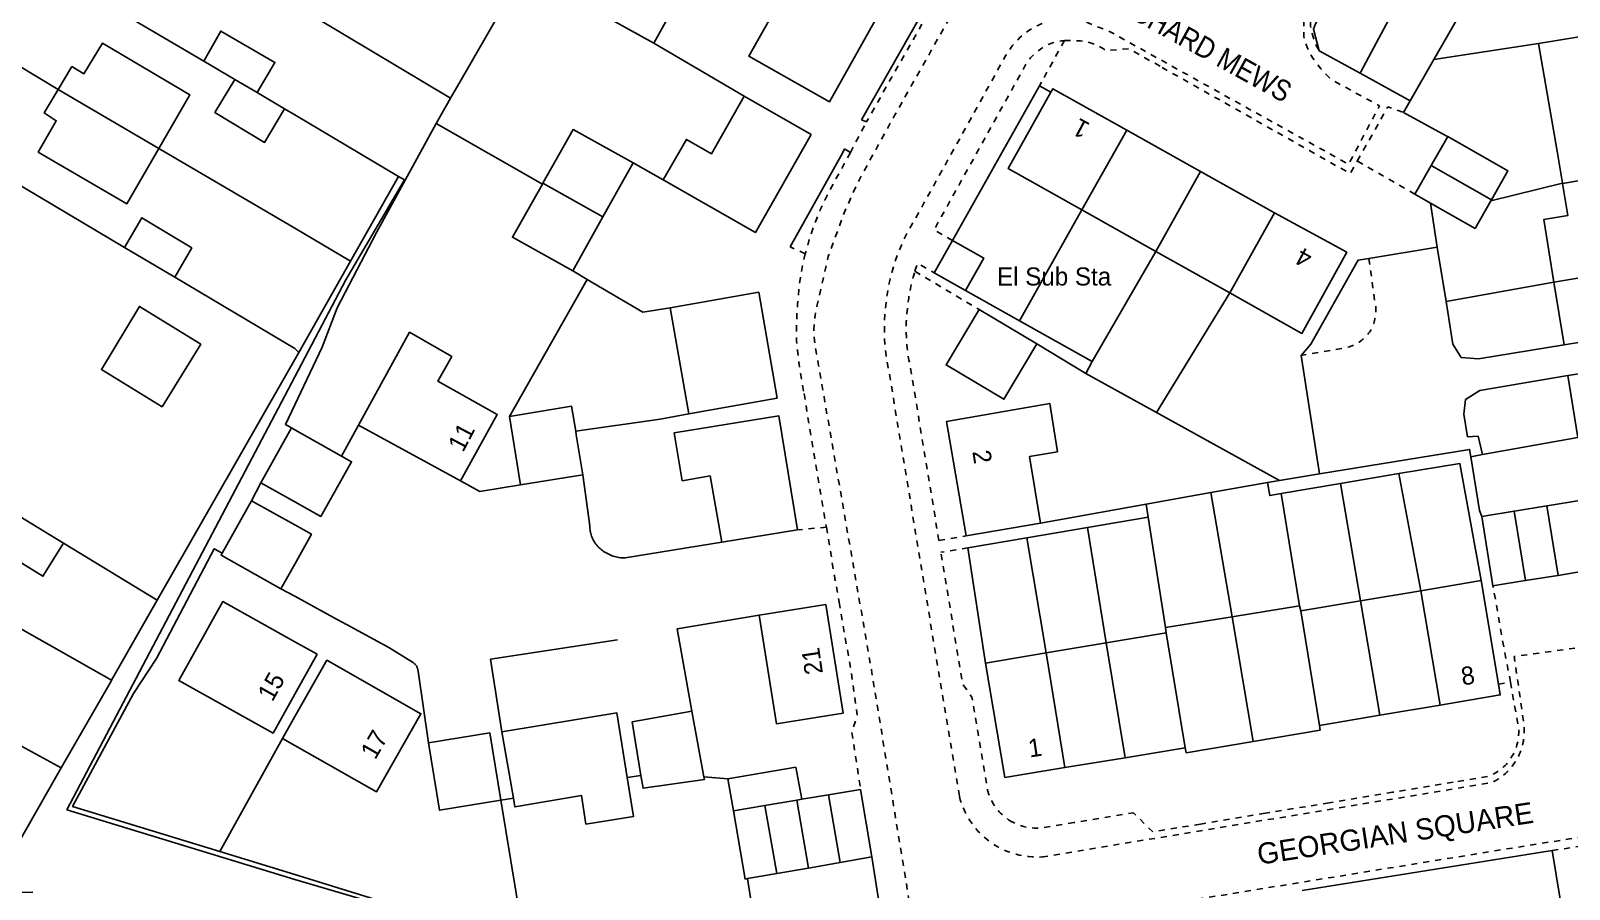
# Model space of a CAD drawing. Extents: x 421500 to 422711, y 436000 to 437000.
# Drawn here: x 421978.1 to 422105.8, y 436229.8 to 436301 of the extents above; entities that cross this region are included whole.
import ezdxf

# ---------------------------------------------------------------- set-up
doc = ezdxf.new("R2010")
doc.units = 0
doc.linetypes.add('716709-ExBase$0$OS-DASHEDLINE', pattern=[1, 0.5, -0.5])
for name, color, linetype in [('716709-ExBase$0$OS-LINE_0001_BLG_OUTLINE', 7, 'Continuous'), ('716709-ExBase$0$OS-LINE_0021_ROAD_OR_TRACK', 8, '716709-ExBase$0$OS-DASHEDLINE'), ('716709-ExBase$0$OS-LINE_0030_BLG_DIVISION', 8, 'Continuous'), ('716709-ExBase$0$OS-LINE_0030_OBSTRUCTING_FEAT', 8, 'Continuous'), ('716709-ExBase$0$OS-LINE_0032_PATH_OR_EDGE', 8, '716709-ExBase$0$OS-DASHEDLINE'), ('716709-ExBase$0$OS-TEXT_BUILDING_OR_STRUCTURE', 4, 'Continuous'), ('716709-ExBase$0$OS-TEXT_ROAD_NAME', 7, 'Continuous'), ('716709-ExBase$0$OS-TEXT_ROADSIDE', 4, 'Continuous')]:
    doc.layers.add(name, color=color, linetype=linetype)
doc.styles.add('716709-ExBase$0$Romans', font='romans.shx', dxfattribs={"width": 0.9})
doc.styles.add('716709-ExBase$0$Standard', font='romans.shx')

msp = doc.modelspace()

# ---------------------------------------------------------------- linework, layer by layer
at = {"layer": '716709-ExBase$0$OS-LINE_0001_BLG_OUTLINE'}
for p, q in [((422108.88, 436300.89), (422103.24, 436299.97)), ((422042.86, 436292.42), (422037.31, 436295.58)), ((422069.06, 436292.77), (422075.19, 436289.34)), ((422075.19, 436289.34), (422081.32, 436285.9)), ((422105.22, 436288.38), (422105.22, 436288.36)), ((422071.47, 436282.71), (422065.34, 436286.15)), ((422054.6, 436283.62), (422053.08, 436280.93)), ((422077.61, 436279.27), (422071.47, 436282.71)), ((422053.08, 436280.93), (422055.67, 436279.47)), ((422104.52, 436280.16), (422105.38, 436274.97)), ((422032.7, 436269.24), (422031.17, 436278.04)), ((422105.38, 436274.97), (422106.73, 436275.19)), ((422107.14, 436272.64), (422105.66, 436272.4)), ((422105.66, 436272.4), (422106.5, 436267.26)), ((422040.05, 436270.52), (422032.7, 436269.24)), ((422005.28, 436268.29), (422013.75, 436263.66)), ((422055.73, 436259.11), (422061.91, 436260.17)), ((422035.45, 436258.58), (422041.72, 436259.61)), ((422098.49, 436255.39), (422093.47, 436254.55)), ((422099.92, 436246.79), (422098.49, 436255.39)), ((422038.54, 436252.52), (422044.07, 436253.41)), ((422088.47, 436253.72), (422083.5, 436252.89)), ((422093.47, 436254.55), (422088.47, 436253.72)), ((422077.81, 436252.39), (422072.28, 436251.49)), ((422083.41, 436253.31), (422077.81, 436252.39)), ((422083.5, 436252.89), (422083.41, 436253.31)), ((422072.34, 436251.05), (422067.36, 436250.22)), ((422072.28, 436251.49), (422072.34, 436251.05)), ((422067.36, 436250.22), (422062.36, 436249.39)), ((422000, 436245.97), (422001.85, 436249.29)), ((422002.67, 436248.79), (422000, 436244.11)), ((422062.36, 436249.39), (422057.33, 436248.55)), ((422057.33, 436248.55), (422058.93, 436239.05)), ((422090.06, 436244.22), (422095.07, 436245.06)), ((422000, 436244.11), (421998.97, 436242.3)), ((422085.06, 436243.38), (422090.06, 436244.22)), ((422085.11, 436242.98), (422085.06, 436243.38)), ((421998.97, 436242.3), (422000, 436241.71)), ((422017.19, 436242.85), (422018.15, 436237.33)), ((422074, 436241.11), (422079.55, 436242.04)), ((422079.55, 436242.04), (422085.11, 436242.98)), ((422063.93, 436239.87), (422068.92, 436240.69)), ((422068.92, 436240.69), (422073.92, 436241.51)), ((422073.92, 436241.51), (422074, 436241.11)), ((422058.93, 436239.05), (422063.93, 436239.87))]:
    msp.add_line(p, q, dxfattribs=at)
at = {"layer": '716709-ExBase$0$OS-LINE_0001_BLG_OUTLINE', "flags": 128}
for points in [[(422044.8, 436305.08), (422042.03, 436306.64), (422037.68, 436298.9), (422044.38, 436295.13), (422048.74, 436302.87), (422044.8, 436305.08)], [(421980.37, 436296.15), (421981.5, 436298.05), (421982.5, 436297.45), (421984.05, 436300), (421991.3, 436295.7), (421988.72, 436291.26)], [(422103.24, 436299.97), (422104.78, 436291.04), (422105.22, 436288.38)], [(421988.72, 436291.26), (421986.05, 436286.65), (421978.7, 436290.95), (421980.2, 436293.55), (421979.2, 436294.2), (421980.37, 436296.15)], [(422037.31, 436295.58), (422034.6, 436290.82), (422032.51, 436292.01), (422030.59, 436288.64)], [(422065.34, 436286.15), (422059.22, 436289.58), (422062.77, 436295.92)], [(422062.77, 436295.92), (422062.93, 436296.21), (422069.06, 436292.77)], [(422030.59, 436288.64), (422038.23, 436284.28), (422042.86, 436292.42)], [(422105.22, 436288.36), (422105.66, 436285.68), (422103.67, 436285.35), (422104.52, 436280.16)], [(422081.32, 436285.9), (422087.33, 436282.64), (422083.6, 436275.9), (422077.61, 436279.27)], [(422055.67, 436279.47), (422057.19, 436282.16), (422054.6, 436283.62)], [(422031.17, 436278.04), (422038.52, 436279.32), (422040.05, 436270.52)], [(422013.75, 436263.66), (422016.81, 436269.19), (422011.88, 436271.94), (422013.03, 436273.99), (422009.53, 436276), (422005.28, 436268.29)], [(422061.91, 436260.17), (422060.98, 436265.68), (422063.31, 436266.08), (422062.67, 436270.09), (422054.11, 436268.6), (422055.73, 436259.11)], [(422041.72, 436259.61), (422040.18, 436269.08), (422031.5, 436267.66), (422032.17, 436263.68), (422034.47, 436264.08), (422035.45, 436258.58)], [(422000, 436250.32), (421994.02, 436253.65), (421990.37, 436247.1), (421998.2, 436242.74), (422000, 436245.97)], [(422044.07, 436253.41), (422045.52, 436244.39), (422039.99, 436243.5), (422038.54, 436252.52)], [(422000, 436241.71), (422006.77, 436237.86), (422010.47, 436244.35), (422002.67, 436248.79)], [(422095.07, 436245.06), (422100.07, 436245.9), (422099.92, 436246.79)], [(422017.19, 436242.85), (422026.73, 436244.42), (422027.6, 436239.05)], [(422027.6, 436239.05), (422028.12, 436235.83), (422024.16, 436235.19), (422023.79, 436237.56), (422018.28, 436236.61), (422018.15, 436237.33)]]:
    msp.add_lwpolyline(points, dxfattribs=at)
at = {"layer": '716709-ExBase$0$OS-LINE_0021_ROAD_OR_TRACK', "flags": 128}
for points in [[(422063.75, 436302.01), (422063.84, 436302.01), (422064.07, 436302.02), (422064.31, 436302.02), (422064.55, 436302.01), (422064.78, 436301.99), (422065.18, 436301.93), (422067.56, 436301), (422087.48, 436289.94), (422090.05, 436294.8), (422086.11, 436296.92), (422085.66, 436297.34), (422085.42, 436297.6), (422085.18, 436297.87), (422084.94, 436298.16), (422084.73, 436298.44), (422084.52, 436298.74), (422084.33, 436299.04), (422084.17, 436299.36), (422084.03, 436299.67), (422083.95, 436299.88), (422083.87, 436300.09), (422083.81, 436300.3), (422083.77, 436300.52), (422083.75, 436300.74), (422083.75, 436300.92), (422083.76, 436301.04), (422083.77, 436301.15), (422083.76, 436301.4), (422083.75, 436301.64), (422083.76, 436301.87), (422083.77, 436302.11), (422083.8, 436302.35), (422083.84, 436302.64), (422083.89, 436302.87), (422083.95, 436303.1), (422084.01, 436303.33), (422084.09, 436303.56), (422084.18, 436303.78), (422084.27, 436304), (422085.05, 436305.53), (422080.2, 436308.21), (422079.63, 436307.16), (422079.48, 436306.94), (422079.33, 436306.74), (422079.16, 436306.53), (422078.99, 436306.34), (422078.81, 436306.15), (422078.53, 436305.89), (422078.35, 436305.74), (422078.17, 436305.59), (422077.98, 436305.45), (422077.79, 436305.32), (422077.59, 436305.19), (422077.39, 436305.08), (422077.18, 436304.97), (422076.97, 436304.86), (422076.76, 436304.77), (422076.54, 436304.68), (422076.32, 436304.61), (422076.1, 436304.54), (422075.75, 436304.46), (422075.45, 436304.41), (422075.14, 436304.38), (422074.83, 436304.37), (422074.52, 436304.37), (422074.21, 436304.39), (422073.9, 436304.42), (422073.6, 436304.47), (422073.17, 436304.55), (422072.87, 436304.62), (422072.57, 436304.7), (422072.28, 436304.8), (422071.99, 436304.9), (422071.42, 436305.15), (422070.99, 436305.35), (422070.31, 436305.72), (422069.91, 436305.96), (422069.44, 436306.28), (422069.24, 436306.42), (422069.04, 436306.57), (422068.85, 436306.72), (422068.67, 436306.89), (422068.49, 436307.06), (422068.32, 436307.23), (422068.16, 436307.42), (422068.01, 436307.61), (422067.86, 436307.8), (422067.72, 436308.01), (422067.59, 436308.22), (422067.47, 436308.43), (422067.35, 436308.67), (422067.25, 436308.9), (422067.24, 436308.92)], [(422049.71, 436236.69), (422047.87, 436247.98), (422043.93, 436270.64), (422043.45, 436273.39), (422043.39, 436273.78), (422043.32, 436274.17), (422043.25, 436274.55), (422043.19, 436274.94), (422043.14, 436275.33), (422043.1, 436275.72), (422043.09, 436276.23), (422043.11, 436276.62), (422043.14, 436277.01), (422043.19, 436277.4), (422043.26, 436277.79), (422043.34, 436278.17), (422044.28, 436282.28), (422045.53, 436285.73), (422046.33, 436287.55), (422047.09, 436289.09), (422049.78, 436293.98), (422055.93, 436304.87)], [(422062.05, 436301.62), (422061.9, 436301.56), (422061.68, 436301.46), (422061.47, 436301.36), (422061.26, 436301.24), (422061.06, 436301.12), (422060.86, 436300.99), (422060.67, 436300.85), (422060.41, 436300.64), (422060.22, 436300.48), (422060.04, 436300.31), (422059.87, 436300.13), (422059.71, 436299.95), (422059.55, 436299.76), (422059.4, 436299.56), (422059.26, 436299.35), (422059.12, 436299.14), (422059, 436298.93), (422051.34, 436285.12), (422050.83, 436284.22), (422050.54, 436283.64), (422050.27, 436283.04), (422050.03, 436282.43), (422049.81, 436281.81), (422049.58, 436281.04), (422049.42, 436280.41), (422049.28, 436279.77), (422049.17, 436279.12), (422049, 436277.69), (422048.95, 436276.95), (422048.94, 436276.2), (422048.96, 436275.46), (422049.01, 436274.75), (422049.09, 436274.06), (422049.2, 436273.38), (422049.33, 436272.7), (422053.65, 436246.56), (422053.85, 436245.34), (422055.17, 436237.47)], [(422064.06, 436227.19), (422102.12, 436233.37), (422104.25, 436233.71), (422106.28, 436234.04), (422106.48, 436234.07), (422123.72, 436236.84), (422126.65, 436237.3), (422125.8, 436242.86), (422123.1, 436242.42), (422111.58, 436240.56), (422111.46, 436240.58), (422111.34, 436240.6), (422111.22, 436240.63), (422111.1, 436240.67), (422110.99, 436240.71), (422110.87, 436240.75), (422110.76, 436240.8), (422110.65, 436240.85), (422110.54, 436240.91), (422110.44, 436240.97), (422110.33, 436241.04), (422110.23, 436241.11), (422110.14, 436241.19), (422110.04, 436241.26), (422109.95, 436241.35), (422109.85, 436241.45), (422109.77, 436241.54), (422109.69, 436241.63), (422109.62, 436241.73), (422109.55, 436241.83), (422109.48, 436241.94), (422109.42, 436242.04), (422109.36, 436242.15), (422109.31, 436242.26), (422109.26, 436242.37), (422109.22, 436242.49), (422109.18, 436242.6), (422109.14, 436242.72), (422109.12, 436242.84), (422109.09, 436242.96), (422109.07, 436243.08), (422109.06, 436243.2), (422109.05, 436243.33), (422107.96, 436250.03), (422101.23, 436249.09), (422102.02, 436243.45), (422102.04, 436243.23), (422102.05, 436243.04), (422102.05, 436242.84), (422102.05, 436242.65), (422102.03, 436242.46), (422102.01, 436242.26), (422101.98, 436242.07), (422101.95, 436241.88), (422101.9, 436241.69), (422101.85, 436241.5), (422101.79, 436241.32), (422101.72, 436241.14), (422101.64, 436240.96), (422101.56, 436240.78), (422101.47, 436240.61), (422101.36, 436240.42), (422101.25, 436240.26), (422101.14, 436240.1), (422101.02, 436239.94), (422100.9, 436239.8), (422100.77, 436239.65), (422100.63, 436239.51), (422100.49, 436239.38), (422100.34, 436239.25), (422100.19, 436239.13), (422100.03, 436239.02), (422099.87, 436238.91), (422099.7, 436238.81), (422099.53, 436238.72), (422099.36, 436238.63), (422062.13, 436232.47), (422062.07, 436232.47)], [(422055.17, 436237.47), (422055.24, 436237.21), (422055.33, 436236.95), (422055.42, 436236.69), (422055.53, 436236.44), (422055.64, 436236.19), (422055.77, 436235.95), (422055.9, 436235.71), (422056.04, 436235.48), (422056.2, 436235.25), (422056.36, 436235.03), (422056.53, 436234.82), (422056.71, 436234.61), (422056.9, 436234.41), (422057.1, 436234.22), (422057.3, 436234.04), (422057.51, 436233.87), (422057.89, 436233.59), (422058.12, 436233.44), (422058.36, 436233.3), (422058.6, 436233.17), (422058.84, 436233.06), (422059.09, 436232.95), (422059.35, 436232.85), (422059.61, 436232.76), (422059.87, 436232.69), (422060.14, 436232.62), (422060.4, 436232.56), (422060.67, 436232.52), (422060.94, 436232.49), (422061.22, 436232.46), (422061.49, 436232.45), (422061.76, 436232.45), (422062.07, 436232.47)], [(422052.64, 436218.9), (422050.98, 436228.93), (422049.71, 436236.69)]]:
    msp.add_lwpolyline(points, dxfattribs=at)
at = {"layer": '716709-ExBase$0$OS-LINE_0030_BLG_DIVISION'}
for p, q in [((421980.37, 436296.15), (421988.72, 436291.26)), ((422069.06, 436292.77), (422065.34, 436286.15)), ((422075.19, 436289.34), (422071.47, 436282.71)), ((422110.89, 436289.3), (422105.22, 436288.36)), ((422081.32, 436285.9), (422077.61, 436279.27)), ((422112.81, 436281.53), (422104.52, 436280.16)), ((422090.06, 436244.22), (422088.47, 436253.72)), ((422095.07, 436245.06), (422093.47, 436254.55)), ((422079.55, 436242.04), (422077.81, 436252.39)), ((422083.5, 436252.89), (422085.06, 436243.38)), ((422072.34, 436251.05), (422073.92, 436241.51)), ((422068.92, 436240.69), (422067.36, 436250.22)), ((422063.93, 436239.87), (422062.36, 436249.39))]:
    msp.add_line(p, q, dxfattribs=at)
at = {"layer": '716709-ExBase$0$OS-LINE_0030_OBSTRUCTING_FEAT'}
for p, q in [((421970.29, 436311.54), (421992.44, 436298.5)), ((421966.21, 436304.65), (421980.37, 436296.15)), ((422000, 436303.15), (422012.93, 436295.42)), ((422024.8, 436302.76), (422029.8, 436299.98)), ((422051.87, 436302.1), (422047.04, 436293.62)), ((422096.92, 436302.75), (422094.55, 436298.64)), ((422037.31, 436295.58), (422029.8, 436299.98)), ((422085.04, 436299.35), (422088.43, 436297.49)), ((422103.24, 436299.97), (422094.55, 436298.64)), ((421992.44, 436298.5), (421995.02, 436296.98)), ((422094.55, 436298.64), (422092.58, 436295.22)), ((421985.87, 436283.04), (421961.89, 436297.28)), ((421995.02, 436296.98), (421996.87, 436295.89)), ((422088.43, 436297.49), (422092.58, 436295.22)), ((421996.87, 436295.89), (421999.15, 436294.55)), ((422061.82, 436296.46), (422054.6, 436283.62)), ((422061.98, 436296.75), (422061.82, 436296.46)), ((422062.77, 436295.92), (422061.82, 436296.46)), ((421999.15, 436294.55), (422000, 436294.05)), ((422011.75, 436293.33), (422012.93, 436295.42)), ((422092.58, 436295.22), (422092.02, 436294.25)), ((422000, 436294.05), (422008.6, 436288.94)), ((422011.75, 436293.33), (422009.16, 436288.61)), ((422020.55, 436288.3), (422011.75, 436293.33)), ((422095.7, 436292.24), (422094.34, 436289.85)), ((421988.72, 436291.26), (422000, 436284.65)), ((422045.48, 436290.93), (422041.11, 436283.08)), ((422045.64, 436291.22), (422045.48, 436290.93)), ((422025.58, 436285.57), (422028.09, 436290.05)), ((422030.59, 436288.64), (422028.09, 436290.05)), ((422094.34, 436289.85), (422092.98, 436287.46)), ((422094.34, 436289.85), (422099.34, 436287)), ((422008.6, 436288.94), (422004.62, 436281.91)), ((422008.6, 436288.94), (422009.1, 436288.64)), ((422009.1, 436288.64), (422009.16, 436288.61)), ((422020.59, 436288.37), (422020.55, 436288.3)), ((422025.58, 436285.57), (422020.59, 436288.37)), ((422105.22, 436288.38), (422099.29, 436286.92)), ((422092.98, 436287.46), (422094.28, 436286.72)), ((422094.28, 436286.72), (422094.84, 436283.05)), ((422099.29, 436286.92), (422099.34, 436287)), ((422023.07, 436281.09), (422025.58, 436285.57)), ((422060.17, 436276.95), (422065.34, 436286.15)), ((422000, 436284.65), (422004.62, 436281.91)), ((421990.04, 436280.56), (421985.87, 436283.04)), ((422094.84, 436283.05), (422089.16, 436282.13)), ((422095.58, 436278.55), (422094.84, 436283.05)), ((422004.62, 436281.91), (422000.33, 436274.32)), ((422066.2, 436273.57), (422071.47, 436282.71)), ((422000, 436274.65), (421990.04, 436280.56)), ((422017.81, 436269.01), (422024.26, 436280.39)), ((422023.07, 436281.09), (422024.26, 436280.39)), ((422060.17, 436276.95), (422055.67, 436279.47)), ((422071.54, 436269.35), (422077.61, 436279.27)), ((422104.52, 436280.16), (422095.58, 436278.55)), ((422061.6, 436275.04), (422056.8, 436277.89)), ((422066.2, 436273.57), (422060.17, 436276.95)), ((422000.33, 436274.32), (422000, 436274.65)), ((422000.33, 436274.32), (422000, 436273.75)), ((422065.66, 436272.57), (422061.6, 436275.04)), ((422083.55, 436274.07), (422085.07, 436264.24)), ((422000, 436273.75), (421988.59, 436253.78)), ((422065.66, 436272.57), (422066.2, 436273.57)), ((422071.54, 436269.35), (422065.66, 436272.57)), ((422018.74, 436263.33), (422017.81, 436269.01)), ((422081.74, 436263.71), (422071.54, 436269.35)), ((421999.74, 436268.06), (421997.18, 436263.52)), ((422000, 436267.91), (421999.74, 436268.06)), ((422003.87, 436265.73), (422000, 436267.91)), ((422005.28, 436268.29), (422003.87, 436265.73)), ((422106.5, 436267.26), (422098.6, 436265.85)), ((422098.6, 436265.85), (422097.62, 436265.67)), ((422023.91, 436264.18), (422018.74, 436263.33)), ((422081.74, 436263.71), (422080.73, 436263.53)), ((422085.07, 436264.24), (422081.74, 436263.71)), ((422091.64, 436264.27), (422086.8, 436263.45)), ((422093.47, 436254.55), (422091.64, 436264.27)), ((421997.18, 436263.52), (421996.41, 436262.02)), ((421997.18, 436263.52), (422000, 436261.93)), ((422076.04, 436262.7), (422070.68, 436261.74)), ((422080.73, 436263.53), (422076.04, 436262.7)), ((422076.04, 436262.7), (422077.81, 436252.39)), ((422086.8, 436263.45), (422081.89, 436262.62)), ((422083.41, 436253.31), (422081.89, 436262.62)), ((422088.47, 436253.72), (422086.8, 436263.45)), ((421976.05, 436261.4), (421980.8, 436258.51)), ((421996.41, 436262.02), (421993.98, 436257.67)), ((422000, 436260.01), (421996.41, 436262.02)), ((422070.68, 436261.74), (422061.91, 436260.17)), ((422070.68, 436261.74), (422070.85, 436260.67)), ((422101.23, 436261.16), (422098.53, 436260.72)), ((422102.17, 436255.4), (422101.23, 436261.16)), ((422104.87, 436255.83), (422103.93, 436261.6)), ((422065.79, 436259.81), (422060.78, 436258.95)), ((422070.85, 436260.67), (422065.79, 436259.81)), ((422067.36, 436250.22), (422065.79, 436259.81)), ((422072.28, 436251.49), (422070.85, 436260.67)), ((422098.53, 436260.72), (422099.46, 436254.96)), ((421980.8, 436258.51), (421988.59, 436253.78)), ((422060.78, 436258.95), (422055.88, 436258.12)), ((422060.78, 436258.95), (422062.36, 436249.39)), ((422055.88, 436258.12), (422057.33, 436248.55)), ((421984.8, 436247.14), (421967.91, 436256.67)), ((421998.85, 436254.72), (422000, 436256.77)), ((422104.87, 436255.83), (422107.58, 436256.28)), ((421998.85, 436254.72), (422000, 436254.09)), ((421988.59, 436253.78), (421984.8, 436247.14)), ((422000, 436250.32), (422001.85, 436249.29)), ((422033.96, 436239.1), (422032.97, 436244.57)), ((421998.97, 436242.3), (421993.79, 436232.92)), ((422028.73, 436239.23), (422027.6, 436239.05)), ((422033.96, 436239.1), (422035.96, 436238.95)), ((422036.41, 436236.29), (422035.96, 436238.95)), ((422044.3, 436237.62), (422046.97, 436238.07)), ((422046.97, 436238.07), (422047.91, 436232.46)), ((422017.1, 436237.16), (422018.15, 436237.33)), ((422019.03, 436225.42), (422017.1, 436237.16)), ((422041.67, 436237.18), (422039.03, 436236.73)), ((422042.1, 436237.25), (422041.67, 436237.18)), ((422042.65, 436231.54), (422041.67, 436237.18)), ((422042.1, 436237.25), (422044.3, 436237.62)), ((422045.28, 436232), (422044.3, 436237.62)), ((422039.03, 436236.73), (422036.41, 436236.29)), ((422040.01, 436231.08), (422039.03, 436236.73)), ((421993.79, 436232.92), (422000, 436231.01)), ((422083.61, 436229.68), (422104.37, 436232.99)), ((422104.37, 436232.99), (422105.43, 436226.62)), ((422045.28, 436232), (422042.65, 436231.54)), ((422047.91, 436232.46), (422045.28, 436232)), ((422047.91, 436232.46), (422048.57, 436228.23)), ((422040.01, 436231.08), (422037.58, 436230.66)), ((422038.27, 436226.15), (422037.58, 436230.66)), ((422042.65, 436231.54), (422040.01, 436231.08))]:
    msp.add_line(p, q, dxfattribs=at)
at = {"layer": '716709-ExBase$0$OS-LINE_0030_OBSTRUCTING_FEAT', "flags": 128}
for points in [[(422029.8, 436299.98), (422031.05, 436302.23), (422032.3, 436304.47), (422027.3, 436307.25), (422026.05, 436305.01), (422024.8, 436302.76)], [(422088.12, 436307.66), (422084.73, 436301.6), (422084.55, 436301.14), (422085.04, 436299.35)], [(422092.52, 436305.2), (422088.49, 436297.61), (422088.43, 436297.49)], [(422017.17, 436302.76), (422013.8, 436296.95), (422012.93, 436295.42)], [(421996.87, 436295.89), (421998.35, 436298.4), (421993.85, 436301), (421992.44, 436298.5)], [(421995.02, 436296.98), (421993.35, 436294.25), (421997.5, 436291.75), (421999.15, 436294.55)], [(422092.02, 436294.25), (422095.57, 436292.31), (422095.7, 436292.24)], [(422028.09, 436290.05), (422023.1, 436292.82), (422020.59, 436288.37)], [(422099.34, 436287), (422100.7, 436289.39), (422095.7, 436292.24)], [(422000, 436272.29), (422004.25, 436280.35), (422009.1, 436288.64)], [(422000, 436269.99), (422002.26, 436274.76), (422003.53, 436278.03), (422006.78, 436284.29), (422009.16, 436288.61)], [(422020.55, 436288.3), (422018.07, 436283.89), (422023.07, 436281.09)], [(422094.28, 436286.72), (422097.98, 436284.62), (422099.29, 436286.92)], [(421985.87, 436283.04), (421987.3, 436285.5), (421991.45, 436283), (421990.04, 436280.56)], [(422089.16, 436282.13), (422088.28, 436281.99), (422088.08, 436281.64), (422084.34, 436275.02), (422083.55, 436274.07)], [(422024.26, 436280.39), (422028.9, 436277.68), (422031.17, 436278.04)], [(421989, 436269.8), (421992.2, 436275), (421987.1, 436278.15), (421983.95, 436272.9), (421989, 436269.8)], [(422056.8, 436277.89), (422054.07, 436273.29), (422058.87, 436270.44), (422061.6, 436275.04)], [(422105.38, 436274.97), (422098.26, 436273.79), (422096.83, 436273.92), (422096.13, 436275.02), (422095.58, 436278.55)], [(422000, 436230.58), (421981.08, 436236.38), (422000, 436272.29)], [(422105.66, 436272.4), (422098.37, 436271.17), (422097.18, 436270.41), (422097.05, 436269.2), (422097.35, 436267.31), (422098.23, 436267.39), (422098.6, 436265.85)], [(421999.74, 436268.06), (421999.22, 436268.35), (422000, 436269.99)], [(422017.81, 436269.01), (422022.98, 436269.86), (422023.32, 436267.8)], [(422032.7, 436269.24), (422030.34, 436268.8), (422023.32, 436267.8)], [(422023.32, 436267.8), (422023.37, 436267.5), (422023.91, 436264.18)], [(422085.07, 436264.24), (422097.52, 436266.28), (422097.62, 436265.67)], [(422000, 436261.93), (422002.15, 436260.72), (422004.71, 436265.26), (422003.87, 436265.73)], [(422098.49, 436255.39), (422096.71, 436265.1), (422091.64, 436264.27)], [(422097.62, 436265.67), (422098.33, 436261.21), (422098.53, 436260.72)], [(422018.74, 436263.33), (422015.37, 436262.78), (422013.75, 436263.66)], [(422023.91, 436264.18), (422024.48, 436259.94), (422024.48, 436259.83), (422024.49, 436259.72), (422024.51, 436259.61), (422024.52, 436259.5), (422024.55, 436259.4), (422024.57, 436259.29), (422024.6, 436259.19), (422024.64, 436259.08), (422024.68, 436258.98), (422024.72, 436258.88), (422024.77, 436258.78), (422024.85, 436258.64), (422024.92, 436258.53), (422024.99, 436258.43), (422025.07, 436258.33), (422025.16, 436258.23), (422025.25, 436258.14), (422025.34, 436258.06), (422025.44, 436257.97), (422025.54, 436257.9), (422025.64, 436257.82), (422025.75, 436257.75), (422025.86, 436257.69), (422026.06, 436257.58), (422026.18, 436257.53), (422026.29, 436257.48), (422026.41, 436257.43), (422026.54, 436257.4), (422026.66, 436257.36), (422026.78, 436257.33), (422026.91, 436257.31), (422027.04, 436257.29), (422027.16, 436257.28), (422027.29, 436257.27), (422027.42, 436257.27), (422035.45, 436258.58)], [(422081.89, 436262.62), (422080.93, 436262.45), (422080.73, 436263.53)], [(421980.8, 436258.51), (421979.1, 436255.75), (421974.4, 436258.65), (421976.05, 436261.4)], [(422103.93, 436261.6), (422101.25, 436261.16), (422101.23, 436261.16)], [(422106.64, 436262.04), (422103.96, 436261.6), (422103.93, 436261.6)], [(422000, 436256.77), (422001.38, 436259.24), (422000, 436260.01)], [(421993.79, 436232.92), (421981.56, 436236.66), (421986.61, 436246.02), (421988.53, 436248.93), (421993.32, 436258.04), (421993.98, 436257.67)], [(421993.98, 436257.67), (421993.88, 436257.5), (421998.85, 436254.72)], [(422099.46, 436254.96), (422102.14, 436255.39), (422102.17, 436255.4)], [(422102.17, 436255.4), (422104.85, 436255.83), (422104.87, 436255.83)], [(422000, 436254.09), (422003.47, 436252.2), (422004.34, 436251.72)], [(422032.97, 436244.57), (422031.73, 436251.39), (422038.54, 436252.52)], [(422004.34, 436251.72), (422007.8, 436249.84), (422009.77, 436248.62), (422009.82, 436248.59), (422009.85, 436248.57), (422009.88, 436248.55), (422009.91, 436248.52), (422009.94, 436248.5), (422009.97, 436248.47), (422010, 436248.44), (422010.02, 436248.41), (422010.05, 436248.38), (422010.07, 436248.35), (422010.09, 436248.32), (422010.13, 436248.26), (422010.14, 436248.22), (422010.16, 436248.19), (422010.17, 436248.15), (422010.19, 436248.12), (422010.2, 436248.08), (422010.21, 436248.04), (422010.22, 436248), (422010.22, 436247.97), (422010.23, 436247.93), (422010.23, 436247.89), (422011.1, 436241.94)], [(422026.78, 436250.49), (422016.26, 436248.88), (422017.19, 436242.85)], [(421984.8, 436247.14), (421984.75, 436247.05), (421980.62, 436239.86)], [(422028.73, 436239.23), (422028, 436243.67), (422032.97, 436244.57)], [(421975.1, 436242.85), (421980.62, 436239.86)], [(422011.1, 436241.94), (422016.19, 436242.77), (422017.1, 436237.16)], [(422017.1, 436237.16), (422012.01, 436236.33), (422011.1, 436241.94)], [(421980.62, 436239.86), (421974.65, 436229.45), (421978.25, 436229.55)], [(422035.96, 436238.95), (422041.59, 436239.9), (422042.1, 436237.25)], [(422028.73, 436239.23), (422028.91, 436238.16), (422034, 436238.9), (422033.96, 436239.1)], [(422037.58, 436230.66), (422037.38, 436230.63), (422036.41, 436236.29)], [(422000, 436231.01), (422008.58, 436228.36), (422019.03, 436225.42)], [(422022.64, 436223.76), (422018.91, 436225.03), (422000, 436230.58)]]:
    msp.add_lwpolyline(points, dxfattribs=at)
at = {"layer": '716709-ExBase$0$OS-LINE_0032_PATH_OR_EDGE'}
for p, q in [((422054.53, 436305.93), (422047.46, 436293.47)), ((422063.88, 436300.2), (422061.98, 436296.75)), ((422071.99, 436297.98), (422078.1, 436294.53)), ((422078.1, 436294.53), (422084.22, 436291.08)), ((422046.12, 436290.92), (422047.46, 436293.47)), ((422047.46, 436293.47), (422047.04, 436293.62)), ((422045.64, 436291.22), (422046.12, 436290.92)), ((422042.38, 436282.52), (422041.11, 436283.08)), ((422051.47, 436281.06), (422056.8, 436277.89)), ((422042.27, 436270.91), (422044.13, 436259.82)), ((422044.13, 436259.82), (422041.72, 436259.61)), ((422053.47, 436258.72), (422055.73, 436259.11)), ((422055.88, 436258.12), (422053.63, 436257.74)), ((422099.92, 436246.79), (422100.92, 436246.96)), ((422096.15, 436238.67), (422091.13, 436237.83)), ((422085.86, 436236.96), (422080.55, 436236.08)), ((422091.13, 436237.83), (422085.86, 436236.96)), ((422080.55, 436236.08), (422075.18, 436235.19))]:
    msp.add_line(p, q, dxfattribs=at)
at = {"layer": '716709-ExBase$0$OS-LINE_0032_PATH_OR_EDGE', "flags": 128}
for points in [[(422075.67, 436305.13), (422075.82, 436305.04), (422075.96, 436305.07), (422076.15, 436305.13), (422076.35, 436305.2), (422076.55, 436305.28), (422076.73, 436305.36), (422076.92, 436305.46), (422077.13, 436305.56), (422077.31, 436305.66), (422077.48, 436305.78), (422077.66, 436305.9), (422077.83, 436306.02), (422078, 436306.16), (422078.17, 436306.3), (422078.42, 436306.54), (422078.59, 436306.71), (422078.74, 436306.89), (422078.9, 436307.08), (422079.03, 436307.26), (422079.16, 436307.45), (422079.98, 436308.96), (422085.78, 436305.75), (422084.77, 436303.77), (422084.69, 436303.57), (422084.6, 436303.37), (422084.54, 436303.17), (422084.48, 436302.96), (422084.43, 436302.74), (422084.38, 436302.54), (422084.35, 436302.28), (422084.32, 436302.06), (422084.31, 436301.85), (422084.3, 436301.64), (422084.31, 436301.42), (422084.31, 436301.39), (422084.37, 436301.09), (422084.45, 436300.8), (422084.6, 436300.32), (422084.7, 436300.03), (422084.82, 436299.75), (422085.04, 436299.35)], [(422054.6, 436283.62), (422053.06, 436284.49), (422060.58, 436298.04), (422060.66, 436298.19), (422060.77, 436298.35), (422060.88, 436298.51), (422060.97, 436298.63), (422061.08, 436298.77), (422061.2, 436298.91), (422061.32, 436299.03), (422061.43, 436299.13), (422061.56, 436299.24), (422061.78, 436299.42), (422061.89, 436299.5), (422062.02, 436299.58), (422062.17, 436299.68), (422062.31, 436299.75), (422062.44, 436299.82), (422062.62, 436299.9), (422062.77, 436299.96), (422062.91, 436300.01), (422063.16, 436300.09), (422063.28, 436300.12), (422063.43, 436300.15), (422063.64, 436300.18), (422063.76, 436300.19), (422063.88, 436300.2)], [(422063.88, 436300.2), (422063.92, 436300.2), (422064.11, 436300.21), (422064.27, 436300.21), (422064.65, 436300.19), (422064.84, 436300.2), (422065.03, 436300.19), (422065.21, 436300.18), (422065.4, 436300.15), (422065.59, 436300.12), (422065.77, 436300.09), (422065.95, 436300.04), (422066.13, 436299.99), (422066.38, 436299.9), (422066.55, 436299.83), (422066.72, 436299.76), (422066.89, 436299.67), (422067.05, 436299.58), (422067.21, 436299.48), (422067.37, 436299.38), (422069.24, 436299.53), (422071.99, 436297.98)], [(422088.2, 436290.21), (422090.74, 436294.72), (422092.02, 436294.25)], [(422046.12, 436290.92), (422045.26, 436289.33), (422044.73, 436288.37), (422043.99, 436286.97), (422043.61, 436286.15), (422043.02, 436284.66), (422042.74, 436283.81), (422042.38, 436282.52)], [(422084.22, 436291.08), (422087.61, 436289.17), (422088.2, 436290.21)], [(422092.98, 436287.46), (422088.22, 436290.2), (422088.2, 436290.21)], [(422042.38, 436282.52), (422042.18, 436281.66), (422041.97, 436280.55), (422041.86, 436279.68), (422041.74, 436278.31), (422041.67, 436277.5), (422041.64, 436276.11), (422041.66, 436275.3), (422041.72, 436274.48), (422041.91, 436273.02), (422042.27, 436270.91)], [(422051.47, 436281.06), (422051.53, 436281.25), (422051.7, 436281.71), (422053.08, 436280.93)], [(422089.16, 436282.13), (422089.16, 436282.1), (422089.66, 436278.51), (422089.69, 436278.38), (422089.71, 436278.25), (422089.73, 436278.13), (422089.74, 436278), (422089.74, 436277.87), (422089.74, 436277.74), (422089.74, 436277.61), (422089.73, 436277.48), (422089.71, 436277.35), (422089.69, 436277.22), (422089.66, 436277.09), (422089.63, 436276.97), (422089.6, 436276.84), (422089.56, 436276.72), (422089.51, 436276.6), (422089.46, 436276.48), (422089.4, 436276.36), (422089.34, 436276.25), (422089.28, 436276.13), (422089.21, 436276.02), (422089.13, 436275.92), (422089.03, 436275.79), (422088.94, 436275.69), (422088.86, 436275.6), (422088.76, 436275.51), (422088.67, 436275.42), (422088.57, 436275.34), (422088.46, 436275.26), (422088.35, 436275.18), (422088.25, 436275.11), (422088.13, 436275.05), (422088.02, 436274.99), (422087.9, 436274.93), (422087.78, 436274.88), (422087.66, 436274.84), (422087.54, 436274.8), (422087.41, 436274.76), (422087.28, 436274.73), (422087.13, 436274.7), (422083.55, 436274.07)], [(422053.47, 436258.72), (422051.11, 436273.02), (422050.98, 436273.69), (422050.88, 436274.31), (422050.81, 436274.92), (422050.77, 436275.55), (422050.75, 436276.21), (422050.76, 436276.88), (422050.8, 436277.52), (422050.96, 436278.86), (422051.06, 436279.43), (422051.18, 436279.99), (422051.33, 436280.56), (422051.47, 436281.06)], [(422044.13, 436259.82), (422044.8, 436255.78), (422045.18, 436253.59)], [(422059.55, 436235.37), (422059.53, 436235.38), (422059.38, 436235.47), (422059.25, 436235.55), (422058.97, 436235.76), (422058.85, 436235.86), (422058.72, 436235.97), (422058.59, 436236.1), (422058.48, 436236.21), (422058.37, 436236.35), (422058.26, 436236.49), (422058.15, 436236.64), (422058.04, 436236.78), (422057.97, 436236.9), (422057.87, 436237.09), (422057.79, 436237.24), (422057.72, 436237.4), (422057.65, 436237.56), (422057.59, 436237.73), (422057.53, 436237.91), (422057.51, 436237.98), (422056.21, 436245.73), (422055.44, 436246.8), (422053.63, 436257.74)], [(422100.92, 436246.96), (422100.41, 436249.57), (422099.46, 436254.96)], [(422045.18, 436253.59), (422046.21, 436247.69), (422046.7, 436244.15), (422046.24, 436242.84), (422046.97, 436238.07)], [(422100.92, 436246.96), (422101.59, 436243.08), (422101.6, 436242.91), (422101.6, 436242.75), (422101.59, 436242.58), (422101.57, 436242.42), (422101.55, 436242.26), (422101.53, 436242.09), (422101.49, 436241.93), (422101.45, 436241.77), (422101.4, 436241.61), (422101.35, 436241.46), (422101.29, 436241.3), (422101.22, 436241.15), (422101.15, 436241), (422101.06, 436240.84), (422100.97, 436240.7), (422100.88, 436240.56), (422100.78, 436240.43), (422100.68, 436240.3), (422100.57, 436240.17), (422100.46, 436240.05), (422100.34, 436239.94), (422100.22, 436239.83), (422100.09, 436239.72), (422099.96, 436239.62), (422099.82, 436239.53), (422099.69, 436239.44), (422099.54, 436239.35), (422099.4, 436239.28), (422099.17, 436239.17), (422096.15, 436238.67)], [(422069.67, 436236.07), (422069.61, 436236.13), (422064.68, 436235.31)], [(422075.18, 436235.19), (422071.23, 436234.54), (422069.67, 436236.07)], [(422064.68, 436235.31), (422061.87, 436234.85), (422061.7, 436234.84), (422061.53, 436234.84), (422061.39, 436234.85), (422061.2, 436234.87), (422060.98, 436234.89), (422060.84, 436234.91), (422060.71, 436234.94), (422060.48, 436235), (422060.31, 436235.05), (422060.17, 436235.1), (422060, 436235.16), (422059.82, 436235.24), (422059.67, 436235.31), (422059.55, 436235.37)], [(422104.37, 436232.99), (422106.59, 436233.34), (422107.13, 436229.93)]]:
    msp.add_lwpolyline(points, dxfattribs=at)

# ---------------------------------------------------------------- texts
at = {"layer": '716709-ExBase$0$OS-TEXT_BUILDING_OR_STRUCTURE', "char_height": 1.5, "attachment_point": 7, "style": '716709-ExBase$0$Standard'}
for s, insert, width, rotation in [('{\\fHeledd|b0|i0|c0|p34;1}', (422066.1, 436293.29), 1.5, 151.7), ('{\\fHeledd|b0|i0|c0|p34;4}', (422084.6, 436282.57), 1.5, 151.5), ('{\\fHeledd|b0|i0|c0|p34;11}', (422013.97, 436265.97), 3, 62.3), ('{\\fHeledd|b0|i0|c0|p34;2}', (422056.24, 436266.11), 1.5, 278.8), ('{\\fHeledd|b0|i0|c0|p34;21}', (422043.85, 436247.71), 3, 98.5), ('{\\fHeledd|b0|i0|c0|p34;8}', (422096.94, 436246.67), 1.5, 8.9), ('{\\fHeledd|b0|i0|c0|p34;15}', (421998.16, 436245.26), 3, 60.7), ('{\\fHeledd|b0|i0|c0|p34;17}', (422006.68, 436240.46), 3, 60.1), ('{\\fHeledd|b0|i0|c0|p34;1}', (422061, 436240.71), 1.5, 8.5)]:
    msp.add_mtext(s, dxfattribs=dict(at, insert=insert, width=width, rotation=rotation))
at = {"layer": '716709-ExBase$0$OS-TEXT_BUILDING_OR_STRUCTURE', "insert": (422058.29, 436279.86), "char_height": 1.5, "width": 12.4167, "attachment_point": 7, "style": '716709-ExBase$0$Standard'}
msp.add_mtext('{\\fHeledd|b0|i0|c0|p34;El Sub Sta}', dxfattribs=at)
at = {"layer": '716709-ExBase$0$OS-TEXT_ROAD_NAME', "insert": (422066.53, 436303.61), "char_height": 1.75, "width": 30.4216, "attachment_point": 7, "rotation": 331, "style": '716709-ExBase$0$Romans'}
msp.add_mtext('{\\fHeledd|b0|i0|c0|p34;ORCHARD MEWS}', dxfattribs=at)
at = {"layer": '716709-ExBase$0$OS-TEXT_ROADSIDE', "insert": (422080.11, 436231.33), "char_height": 1.75, "width": 30.625, "attachment_point": 7, "rotation": 8.7, "style": '716709-ExBase$0$Standard'}
msp.add_mtext('{\\fHeledd|b0|i0|c0|p34;GEORGIAN SQUARE}', dxfattribs=at)

doc.saveas('drawing.dxf')
